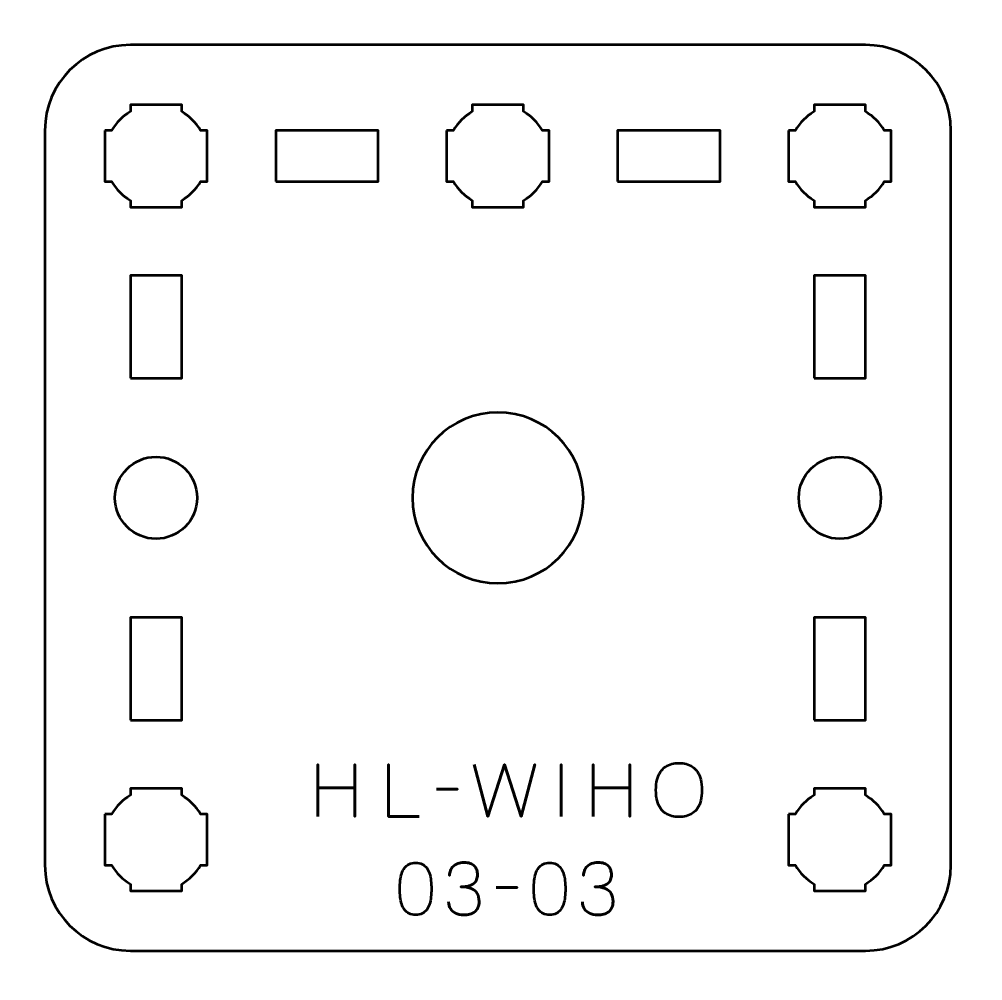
# Model space of a CAD drawing. Header units: centimetres. Extents: x -21 to 0, y -29.7 to 0.
# Drawn here: x -11.4 to -5.76, y -22.88 to -17.25 of the extents above; entities that cross this region are included whole.
import ezdxf

# ---------------------------------------------------------------- set-up
doc = ezdxf.new("R2010")
doc.units = ezdxf.units.CM
doc.header["$MEASUREMENT"] = 0
doc.layers.add('Layer 1', color=7, linetype='Continuous')

msp = doc.modelspace()

# ---------------------------------------------------------------- linework, layer by layer
at = {"layer": 'Layer 1', "lineweight": 53}
for points in [[(-10.75, -19.35), (-10.45, -19.35), (-10.45, -18.75), (-10.75, -18.75), (-10.75, -19.35)], [(-6.75, -19.35), (-6.45, -19.35), (-6.45, -18.75), (-6.75, -18.75), (-6.75, -19.35)], [(-10.75, -21.35), (-10.45, -21.35), (-10.45, -20.75), (-10.75, -20.75), (-10.75, -21.35)], [(-6.75, -21.35), (-6.45, -21.35), (-6.45, -20.75), (-6.75, -20.75), (-6.75, -21.35)]]:
    msp.add_lwpolyline(points, close=True, dxfattribs=at)
for centre in [(-10.6, -20.05), (-6.6, -20.05)]:
    msp.add_ellipse(centre, major_axis=(0, 0.24), ratio=1, dxfattribs=at)
at = {"layer": 'Layer 1', "color": 1, "lineweight": 53}
msp.add_open_spline([(-21.00003, -29.19995), (-21.00003, -29.19995), (-21.00003, -2.89992), (-21.00003, -2.89992), (-21.00003, -2.89992), (-21.00003, -2.81709), (-20.93286, -2.74992), (-20.85003, -2.74992), (-20.85003, -2.74992), (-20.7672, -2.74992), (-20.70003, -2.68275), (-20.70003, -2.59992), (-20.70003, -2.59992), (-20.70003, -2.51709), (-20.7672, -2.44992), (-20.85003, -2.44992), (-20.85003, -2.44992), (-20.93286, -2.44992), (-21.00003, -2.38275), (-21.00003, -2.29992), (-21.00003, -2.29992), (-21.00003, -2.21709), (-20.93286, -2.14992), (-20.85003, -2.14992), (-20.85003, -2.14992), (-20.7672, -2.14992), (-20.70003, -2.08275), (-20.70003, -1.99992), (-20.70003, -1.99992), (-20.70003, -1.91709), (-20.7672, -1.84992), (-20.85003, -1.84992), (-20.85003, -1.84992), (-20.93286, -1.84992), (-21.00003, -1.78275), (-21.00003, -1.69992), (-21.00003, -1.69992), (-21.00003, -1.61709), (-20.93286, -1.54992), (-20.85003, -1.54992), (-20.85003, -1.54992), (-20.7672, -1.54992), (-20.70003, -1.48275), (-20.70003, -1.39992), (-20.70003, -1.39992), (-20.70003, -1.31709), (-20.7672, -1.24992), (-20.85003, -1.24992), (-20.85003, -1.24992), (-20.93286, -1.24992), (-21.00003, -1.18275), (-21.00003, -1.09992), (-21.00003, -1.09992), (-21.00003, -1.09992), (-21.00003, -0.49992), (-21.00003, -0.49992), (-21.00003, -0.49992), (-21.00003, -0.22295), (-20.77694, 0.00004), (-20.49994, 0.00004), (-20.49994, 0.00004), (-20.49994, 0.00004), (-0.50008, 0.00004), (-0.50008, 0.00004), (-0.50008, 0.00004), (-0.22294, 0.00004), (0.00002, -0.22295), (0.00002, -0.49992), (0.00002, -0.49992), (0.00002, -0.49992), (0.00002, -29.19995), (0.00002, -29.19995), (0.00002, -29.19995), (0.00002, -29.47695), (-0.22294, -29.70004), (-0.50008, -29.70004), (-0.50008, -29.70004), (-0.50008, -29.70004), (-20.49994, -29.70004), (-20.49994, -29.70004), (-20.49994, -29.70004), (-20.77694, -29.70004), (-21.00003, -29.47695), (-21.00003, -29.19995)], degree=3, knots=[0, 0, 0, 0, 0.047619, 0.047619, 0.047619, 0.047619, 0.0952381, 0.0952381, 0.0952381, 0.0952381, 0.1428571, 0.1428571, 0.1428571, 0.1428571, 0.1904762, 0.1904762, 0.1904762, 0.1904762, 0.2380952, 0.2380952, 0.2380952, 0.2380952, 0.2857143, 0.2857143, 0.2857143, 0.2857143, 0.3333333, 0.3333333, 0.3333333, 0.3333333, 0.3809524, 0.3809524, 0.3809524, 0.3809524, 0.4285714, 0.4285714, 0.4285714, 0.4285714, 0.4761905, 0.4761905, 0.4761905, 0.4761905, 0.5238095, 0.5238095, 0.5238095, 0.5238095, 0.5714286, 0.5714286, 0.5714286, 0.5714286, 0.6190476, 0.6190476, 0.6190476, 0.6190476, 0.6666667, 0.6666667, 0.6666667, 0.6666667, 0.7142857, 0.7142857, 0.7142857, 0.7142857, 0.7619048, 0.7619048, 0.7619048, 0.7619048, 0.8095238, 0.8095238, 0.8095238, 0.8095238, 0.8571429, 0.8571429, 0.8571429, 0.8571429, 0.9047619, 0.9047619, 0.9047619, 0.9047619, 0.952381, 0.952381, 0.952381, 0.952381, 1, 1, 1, 1], dxfattribs=at)
at = {"layer": 'Layer 1', "color": 3, "lineweight": 53}
msp.add_open_spline([(-11.25, -22.2), (-11.25, -22.2), (-11.25, -17.9), (-11.25, -17.9), (-11.25, -17.9), (-11.25, -17.62391), (-11.02609, -17.4), (-10.75, -17.4), (-10.75, -17.4), (-10.75, -17.4), (-6.45, -17.4), (-6.45, -17.4), (-6.45, -17.4), (-6.17391, -17.4), (-5.95, -17.62391), (-5.95, -17.9), (-5.95, -17.9), (-5.95, -17.9), (-5.95, -22.2), (-5.95, -22.2), (-5.95, -22.2), (-5.95, -22.47609), (-6.17391, -22.7), (-6.45, -22.7), (-6.45, -22.7), (-6.45, -22.7), (-10.75, -22.7), (-10.75, -22.7), (-10.75, -22.7), (-11.02609, -22.7), (-11.25, -22.47609), (-11.25, -22.2)], degree=3, knots=[0, 0, 0, 0, 0.125, 0.125, 0.125, 0.125, 0.25, 0.25, 0.25, 0.25, 0.375, 0.375, 0.375, 0.375, 0.5, 0.5, 0.5, 0.5, 0.625, 0.625, 0.625, 0.625, 0.75, 0.75, 0.75, 0.75, 0.875, 0.875, 0.875, 0.875, 1, 1, 1, 1], dxfattribs=at)
at = {"layer": 'Layer 1', "lineweight": 53}
for points, knots in [([(-10.9, -17.9), (-10.9, -17.9), (-10.85985, -17.9), (-10.85985, -17.9), (-10.85985, -17.9), (-10.8335, -17.85447), (-10.79553, -17.8165), (-10.75, -17.79015), (-10.75, -17.79015), (-10.75, -17.79015), (-10.75, -17.75), (-10.75, -17.75), (-10.75, -17.75), (-10.75, -17.75), (-10.6, -17.75), (-10.6, -17.75), (-10.6, -17.75), (-10.6, -17.75), (-10.45, -17.75), (-10.45, -17.75), (-10.45, -17.75), (-10.45, -17.75), (-10.45, -17.79015), (-10.45, -17.79015), (-10.45, -17.79015), (-10.40447, -17.8165), (-10.3665, -17.85447), (-10.34015, -17.9), (-10.34015, -17.9), (-10.34015, -17.9), (-10.3, -17.9), (-10.3, -17.9), (-10.3, -17.9), (-10.3, -17.9), (-10.3, -18.05), (-10.3, -18.05), (-10.3, -18.05), (-10.3, -18.05), (-10.3, -18.2), (-10.3, -18.2), (-10.3, -18.2), (-10.3, -18.2), (-10.34015, -18.2), (-10.34015, -18.2), (-10.34015, -18.2), (-10.3665, -18.24553), (-10.40447, -18.2835), (-10.45, -18.30985), (-10.45, -18.30985), (-10.45, -18.30985), (-10.45, -18.35), (-10.45, -18.35), (-10.45, -18.35), (-10.45, -18.35), (-10.6, -18.35), (-10.6, -18.35), (-10.6, -18.35), (-10.6, -18.35), (-10.75, -18.35), (-10.75, -18.35), (-10.75, -18.35), (-10.75, -18.35), (-10.75, -18.30985), (-10.75, -18.30985), (-10.75, -18.30985), (-10.79553, -18.2835), (-10.8335, -18.24553), (-10.85985, -18.2), (-10.85985, -18.2), (-10.85985, -18.2), (-10.9, -18.2), (-10.9, -18.2), (-10.9, -18.2), (-10.9, -18.2), (-10.9, -18.05), (-10.9, -18.05), (-10.9, -18.05), (-10.9, -18.05), (-10.9, -17.9), (-10.9, -17.9)], [0, 0, 0, 0, 0.05, 0.05, 0.05, 0.05, 0.1, 0.1, 0.1, 0.1, 0.15, 0.15, 0.15, 0.15, 0.2, 0.2, 0.2, 0.2, 0.25, 0.25, 0.25, 0.25, 0.3, 0.3, 0.3, 0.3, 0.35, 0.35, 0.35, 0.35, 0.4, 0.4, 0.4, 0.4, 0.45, 0.45, 0.45, 0.45, 0.5, 0.5, 0.5, 0.5, 0.55, 0.55, 0.55, 0.55, 0.6, 0.6, 0.6, 0.6, 0.65, 0.65, 0.65, 0.65, 0.7, 0.7, 0.7, 0.7, 0.75, 0.75, 0.75, 0.75, 0.8, 0.8, 0.8, 0.8, 0.85, 0.85, 0.85, 0.85, 0.9, 0.9, 0.9, 0.9, 0.95, 0.95, 0.95, 0.95, 1, 1, 1, 1]), ([(-8.9, -17.9), (-8.9, -17.9), (-8.85985, -17.9), (-8.85985, -17.9), (-8.85985, -17.9), (-8.8335, -17.85447), (-8.79553, -17.8165), (-8.75, -17.79015), (-8.75, -17.79015), (-8.75, -17.79015), (-8.75, -17.75), (-8.75, -17.75), (-8.75, -17.75), (-8.75, -17.75), (-8.6, -17.75), (-8.6, -17.75), (-8.6, -17.75), (-8.6, -17.75), (-8.45, -17.75), (-8.45, -17.75), (-8.45, -17.75), (-8.45, -17.75), (-8.45, -17.79015), (-8.45, -17.79015), (-8.45, -17.79015), (-8.40447, -17.8165), (-8.3665, -17.85447), (-8.34015, -17.9), (-8.34015, -17.9), (-8.34015, -17.9), (-8.3, -17.9), (-8.3, -17.9), (-8.3, -17.9), (-8.3, -17.9), (-8.3, -18.05), (-8.3, -18.05), (-8.3, -18.05), (-8.3, -18.05), (-8.3, -18.2), (-8.3, -18.2), (-8.3, -18.2), (-8.3, -18.2), (-8.34015, -18.2), (-8.34015, -18.2), (-8.34015, -18.2), (-8.3665, -18.24553), (-8.40447, -18.2835), (-8.45, -18.30985), (-8.45, -18.30985), (-8.45, -18.30985), (-8.45, -18.35), (-8.45, -18.35), (-8.45, -18.35), (-8.45, -18.35), (-8.6, -18.35), (-8.6, -18.35), (-8.6, -18.35), (-8.6, -18.35), (-8.75, -18.35), (-8.75, -18.35), (-8.75, -18.35), (-8.75, -18.35), (-8.75, -18.30985), (-8.75, -18.30985), (-8.75, -18.30985), (-8.79553, -18.2835), (-8.8335, -18.24553), (-8.85985, -18.2), (-8.85985, -18.2), (-8.85985, -18.2), (-8.9, -18.2), (-8.9, -18.2), (-8.9, -18.2), (-8.9, -18.2), (-8.9, -18.05), (-8.9, -18.05), (-8.9, -18.05), (-8.9, -18.05), (-8.9, -17.9), (-8.9, -17.9)], [0, 0, 0, 0, 0.05, 0.05, 0.05, 0.05, 0.1, 0.1, 0.1, 0.1, 0.15, 0.15, 0.15, 0.15, 0.2, 0.2, 0.2, 0.2, 0.25, 0.25, 0.25, 0.25, 0.3, 0.3, 0.3, 0.3, 0.35, 0.35, 0.35, 0.35, 0.4, 0.4, 0.4, 0.4, 0.45, 0.45, 0.45, 0.45, 0.5, 0.5, 0.5, 0.5, 0.55, 0.55, 0.55, 0.55, 0.6, 0.6, 0.6, 0.6, 0.65, 0.65, 0.65, 0.65, 0.7, 0.7, 0.7, 0.7, 0.75, 0.75, 0.75, 0.75, 0.8, 0.8, 0.8, 0.8, 0.85, 0.85, 0.85, 0.85, 0.9, 0.9, 0.9, 0.9, 0.95, 0.95, 0.95, 0.95, 1, 1, 1, 1]), ([(-6.9, -17.9), (-6.9, -17.9), (-6.85985, -17.9), (-6.85985, -17.9), (-6.85985, -17.9), (-6.8335, -17.85447), (-6.79553, -17.8165), (-6.75, -17.79015), (-6.75, -17.79015), (-6.75, -17.79015), (-6.75, -17.75), (-6.75, -17.75), (-6.75, -17.75), (-6.75, -17.75), (-6.6, -17.75), (-6.6, -17.75), (-6.6, -17.75), (-6.6, -17.75), (-6.45, -17.75), (-6.45, -17.75), (-6.45, -17.75), (-6.45, -17.75), (-6.45, -17.79015), (-6.45, -17.79015), (-6.45, -17.79015), (-6.40447, -17.8165), (-6.3665, -17.85447), (-6.34015, -17.9), (-6.34015, -17.9), (-6.34015, -17.9), (-6.3, -17.9), (-6.3, -17.9), (-6.3, -17.9), (-6.3, -17.9), (-6.3, -18.05), (-6.3, -18.05), (-6.3, -18.05), (-6.3, -18.05), (-6.3, -18.2), (-6.3, -18.2), (-6.3, -18.2), (-6.3, -18.2), (-6.34015, -18.2), (-6.34015, -18.2), (-6.34015, -18.2), (-6.3665, -18.24553), (-6.40447, -18.2835), (-6.45, -18.30985), (-6.45, -18.30985), (-6.45, -18.30985), (-6.45, -18.35), (-6.45, -18.35), (-6.45, -18.35), (-6.45, -18.35), (-6.6, -18.35), (-6.6, -18.35), (-6.6, -18.35), (-6.6, -18.35), (-6.75, -18.35), (-6.75, -18.35), (-6.75, -18.35), (-6.75, -18.35), (-6.75, -18.30985), (-6.75, -18.30985), (-6.75, -18.30985), (-6.79553, -18.2835), (-6.8335, -18.24553), (-6.85985, -18.2), (-6.85985, -18.2), (-6.85985, -18.2), (-6.9, -18.2), (-6.9, -18.2), (-6.9, -18.2), (-6.9, -18.2), (-6.9, -18.05), (-6.9, -18.05), (-6.9, -18.05), (-6.9, -18.05), (-6.9, -17.9), (-6.9, -17.9)], [0, 0, 0, 0, 0.05, 0.05, 0.05, 0.05, 0.1, 0.1, 0.1, 0.1, 0.15, 0.15, 0.15, 0.15, 0.2, 0.2, 0.2, 0.2, 0.25, 0.25, 0.25, 0.25, 0.3, 0.3, 0.3, 0.3, 0.35, 0.35, 0.35, 0.35, 0.4, 0.4, 0.4, 0.4, 0.45, 0.45, 0.45, 0.45, 0.5, 0.5, 0.5, 0.5, 0.55, 0.55, 0.55, 0.55, 0.6, 0.6, 0.6, 0.6, 0.65, 0.65, 0.65, 0.65, 0.7, 0.7, 0.7, 0.7, 0.75, 0.75, 0.75, 0.75, 0.8, 0.8, 0.8, 0.8, 0.85, 0.85, 0.85, 0.85, 0.9, 0.9, 0.9, 0.9, 0.95, 0.95, 0.95, 0.95, 1, 1, 1, 1]), ([(-9.9, -18.2), (-9.9, -18.2), (-9.9, -17.9), (-9.9, -17.9), (-9.9, -17.9), (-9.9, -17.9), (-9.3, -17.9), (-9.3, -17.9), (-9.3, -17.9), (-9.3, -17.9), (-9.3, -18.2), (-9.3, -18.2), (-9.3, -18.2), (-9.3, -18.2), (-9.9, -18.2), (-9.9, -18.2)], [0, 0, 0, 0, 0.25, 0.25, 0.25, 0.25, 0.5, 0.5, 0.5, 0.5, 0.75, 0.75, 0.75, 0.75, 1, 1, 1, 1]), ([(-7.9, -18.2), (-7.9, -18.2), (-7.9, -17.9), (-7.9, -17.9), (-7.9, -17.9), (-7.9, -17.9), (-7.3, -17.9), (-7.3, -17.9), (-7.3, -17.9), (-7.3, -17.9), (-7.3, -18.2), (-7.3, -18.2), (-7.3, -18.2), (-7.3, -18.2), (-7.9, -18.2), (-7.9, -18.2)], [0, 0, 0, 0, 0.25, 0.25, 0.25, 0.25, 0.5, 0.5, 0.5, 0.5, 0.75, 0.75, 0.75, 0.75, 1, 1, 1, 1]), ([(-8.10001, -20.05), (-8.10001, -20.3261), (-8.32392, -20.55001), (-8.6, -20.55001), (-8.6, -20.55001), (-8.87611, -20.55001), (-9.10001, -20.3261), (-9.10001, -20.05), (-9.10001, -20.05), (-9.10001, -19.77391), (-8.87611, -19.55001), (-8.6, -19.55001), (-8.6, -19.55001), (-8.32392, -19.55001), (-8.10001, -19.77391), (-8.10001, -20.05)], [0, 0, 0, 0, 0.25, 0.25, 0.25, 0.25, 0.5, 0.5, 0.5, 0.5, 0.75, 0.75, 0.75, 0.75, 1, 1, 1, 1]), ([(-10.9, -21.9), (-10.9, -21.9), (-10.85985, -21.9), (-10.85985, -21.9), (-10.85985, -21.9), (-10.8335, -21.85447), (-10.79553, -21.8165), (-10.75, -21.79015), (-10.75, -21.79015), (-10.75, -21.79015), (-10.75, -21.75), (-10.75, -21.75), (-10.75, -21.75), (-10.75, -21.75), (-10.6, -21.75), (-10.6, -21.75), (-10.6, -21.75), (-10.6, -21.75), (-10.45, -21.75), (-10.45, -21.75), (-10.45, -21.75), (-10.45, -21.75), (-10.45, -21.79015), (-10.45, -21.79015), (-10.45, -21.79015), (-10.40447, -21.8165), (-10.3665, -21.85447), (-10.34015, -21.9), (-10.34015, -21.9), (-10.34015, -21.9), (-10.3, -21.9), (-10.3, -21.9), (-10.3, -21.9), (-10.3, -21.9), (-10.3, -22.05), (-10.3, -22.05), (-10.3, -22.05), (-10.3, -22.05), (-10.3, -22.2), (-10.3, -22.2), (-10.3, -22.2), (-10.3, -22.2), (-10.34015, -22.2), (-10.34015, -22.2), (-10.34015, -22.2), (-10.3665, -22.24553), (-10.40447, -22.2835), (-10.45, -22.30985), (-10.45, -22.30985), (-10.45, -22.30985), (-10.45, -22.35), (-10.45, -22.35), (-10.45, -22.35), (-10.45, -22.35), (-10.6, -22.35), (-10.6, -22.35), (-10.6, -22.35), (-10.6, -22.35), (-10.75, -22.35), (-10.75, -22.35), (-10.75, -22.35), (-10.75, -22.35), (-10.75, -22.30985), (-10.75, -22.30985), (-10.75, -22.30985), (-10.79553, -22.2835), (-10.8335, -22.24553), (-10.85985, -22.2), (-10.85985, -22.2), (-10.85985, -22.2), (-10.9, -22.2), (-10.9, -22.2), (-10.9, -22.2), (-10.9, -22.2), (-10.9, -22.05), (-10.9, -22.05), (-10.9, -22.05), (-10.9, -22.05), (-10.9, -21.9), (-10.9, -21.9)], [0, 0, 0, 0, 0.05, 0.05, 0.05, 0.05, 0.1, 0.1, 0.1, 0.1, 0.15, 0.15, 0.15, 0.15, 0.2, 0.2, 0.2, 0.2, 0.25, 0.25, 0.25, 0.25, 0.3, 0.3, 0.3, 0.3, 0.35, 0.35, 0.35, 0.35, 0.4, 0.4, 0.4, 0.4, 0.45, 0.45, 0.45, 0.45, 0.5, 0.5, 0.5, 0.5, 0.55, 0.55, 0.55, 0.55, 0.6, 0.6, 0.6, 0.6, 0.65, 0.65, 0.65, 0.65, 0.7, 0.7, 0.7, 0.7, 0.75, 0.75, 0.75, 0.75, 0.8, 0.8, 0.8, 0.8, 0.85, 0.85, 0.85, 0.85, 0.9, 0.9, 0.9, 0.9, 0.95, 0.95, 0.95, 0.95, 1, 1, 1, 1]), ([(-6.9, -21.9), (-6.9, -21.9), (-6.85985, -21.9), (-6.85985, -21.9), (-6.85985, -21.9), (-6.8335, -21.85447), (-6.79553, -21.8165), (-6.75, -21.79015), (-6.75, -21.79015), (-6.75, -21.79015), (-6.75, -21.75), (-6.75, -21.75), (-6.75, -21.75), (-6.75, -21.75), (-6.6, -21.75), (-6.6, -21.75), (-6.6, -21.75), (-6.6, -21.75), (-6.45, -21.75), (-6.45, -21.75), (-6.45, -21.75), (-6.45, -21.75), (-6.45, -21.79015), (-6.45, -21.79015), (-6.45, -21.79015), (-6.40447, -21.8165), (-6.3665, -21.85447), (-6.34015, -21.9), (-6.34015, -21.9), (-6.34015, -21.9), (-6.3, -21.9), (-6.3, -21.9), (-6.3, -21.9), (-6.3, -21.9), (-6.3, -22.05), (-6.3, -22.05), (-6.3, -22.05), (-6.3, -22.05), (-6.3, -22.2), (-6.3, -22.2), (-6.3, -22.2), (-6.3, -22.2), (-6.34015, -22.2), (-6.34015, -22.2), (-6.34015, -22.2), (-6.3665, -22.24553), (-6.40447, -22.2835), (-6.45, -22.30985), (-6.45, -22.30985), (-6.45, -22.30985), (-6.45, -22.35), (-6.45, -22.35), (-6.45, -22.35), (-6.45, -22.35), (-6.6, -22.35), (-6.6, -22.35), (-6.6, -22.35), (-6.6, -22.35), (-6.75, -22.35), (-6.75, -22.35), (-6.75, -22.35), (-6.75, -22.35), (-6.75, -22.30985), (-6.75, -22.30985), (-6.75, -22.30985), (-6.79553, -22.2835), (-6.8335, -22.24553), (-6.85985, -22.2), (-6.85985, -22.2), (-6.85985, -22.2), (-6.9, -22.2), (-6.9, -22.2), (-6.9, -22.2), (-6.9, -22.2), (-6.9, -22.05), (-6.9, -22.05), (-6.9, -22.05), (-6.9, -22.05), (-6.9, -21.9), (-6.9, -21.9)], [0, 0, 0, 0, 0.05, 0.05, 0.05, 0.05, 0.1, 0.1, 0.1, 0.1, 0.15, 0.15, 0.15, 0.15, 0.2, 0.2, 0.2, 0.2, 0.25, 0.25, 0.25, 0.25, 0.3, 0.3, 0.3, 0.3, 0.35, 0.35, 0.35, 0.35, 0.4, 0.4, 0.4, 0.4, 0.45, 0.45, 0.45, 0.45, 0.5, 0.5, 0.5, 0.5, 0.55, 0.55, 0.55, 0.55, 0.6, 0.6, 0.6, 0.6, 0.65, 0.65, 0.65, 0.65, 0.7, 0.7, 0.7, 0.7, 0.75, 0.75, 0.75, 0.75, 0.8, 0.8, 0.8, 0.8, 0.85, 0.85, 0.85, 0.85, 0.9, 0.9, 0.9, 0.9, 0.95, 0.95, 0.95, 0.95, 1, 1, 1, 1])]:
    msp.add_open_spline(points, degree=3, knots=knots, dxfattribs=at)
at = {"layer": 'Layer 1', "color": 5, "lineweight": 53}
for points, knots in [([(-9.65261, -21.91494), (-9.65261, -21.91494), (-9.65261, -21.74603), (-9.65261, -21.74603), (-9.65261, -21.74603), (-9.65261, -21.74603), (-9.43714, -21.74603), (-9.43714, -21.74603), (-9.43714, -21.74603), (-9.43714, -21.74603), (-9.43714, -21.91494), (-9.43714, -21.91494), (-9.43714, -21.91494), (-9.43714, -21.91494), (-9.43714, -21.61014), (-9.43714, -21.61014), (-9.43714, -21.61014), (-9.43714, -21.61014), (-9.43714, -21.74603), (-9.43714, -21.74603), (-9.43714, -21.74603), (-9.43714, -21.74603), (-9.65261, -21.74603), (-9.65261, -21.74603), (-9.65261, -21.74603), (-9.65261, -21.74603), (-9.65261, -21.61014), (-9.65261, -21.61014), (-9.65261, -21.61014), (-9.65261, -21.61014), (-9.65261, -21.91494), (-9.65261, -21.91494)], [0, 0, 0, 0, 0.125, 0.125, 0.125, 0.125, 0.25, 0.25, 0.25, 0.25, 0.375, 0.375, 0.375, 0.375, 0.5, 0.5, 0.5, 0.5, 0.625, 0.625, 0.625, 0.625, 0.75, 0.75, 0.75, 0.75, 0.875, 0.875, 0.875, 0.875, 1, 1, 1, 1]), ([(-9.06122, -21.91494), (-9.06122, -21.91494), (-9.23944, -21.91494), (-9.23944, -21.91494), (-9.23944, -21.91494), (-9.23944, -21.91494), (-9.23944, -21.60972), (-9.23944, -21.60972), (-9.23944, -21.60972), (-9.23944, -21.60972), (-9.23944, -21.91494), (-9.23944, -21.91494), (-9.23944, -21.91494), (-9.23944, -21.91494), (-9.06122, -21.91494), (-9.06122, -21.91494)], [0, 0, 0, 0, 0.25, 0.25, 0.25, 0.25, 0.5, 0.5, 0.5, 0.5, 0.75, 0.75, 0.75, 0.75, 1, 1, 1, 1]), ([(-8.73907, -21.60972), (-8.73907, -21.60972), (-8.65864, -21.91494), (-8.65864, -21.91494), (-8.65864, -21.91494), (-8.65864, -21.91494), (-8.5617, -21.60972), (-8.5617, -21.60972), (-8.5617, -21.60972), (-8.5617, -21.60972), (-8.46475, -21.91494), (-8.46475, -21.91494), (-8.46475, -21.91494), (-8.46475, -21.91494), (-8.38432, -21.60972), (-8.38432, -21.60972), (-8.38432, -21.60972), (-8.38432, -21.60972), (-8.46475, -21.91494), (-8.46475, -21.91494), (-8.46475, -21.91494), (-8.46475, -21.91494), (-8.5617, -21.60972), (-8.5617, -21.60972), (-8.5617, -21.60972), (-8.5617, -21.60972), (-8.65864, -21.91494), (-8.65864, -21.91494), (-8.65864, -21.91494), (-8.65864, -21.91494), (-8.73907, -21.60972), (-8.73907, -21.60972)], [0, 0, 0, 0, 0.125, 0.125, 0.125, 0.125, 0.25, 0.25, 0.25, 0.25, 0.375, 0.375, 0.375, 0.375, 0.5, 0.5, 0.5, 0.5, 0.625, 0.625, 0.625, 0.625, 0.75, 0.75, 0.75, 0.75, 0.875, 0.875, 0.875, 0.875, 1, 1, 1, 1]), ([(-8.2298, -21.91494), (-8.2298, -21.91494), (-8.2298, -21.60972), (-8.2298, -21.60972), (-8.2298, -21.60972), (-8.2298, -21.60972), (-8.2298, -21.91494), (-8.2298, -21.91494)], [0, 0, 0, 0, 0.5, 0.5, 0.5, 0.5, 1, 1, 1, 1]), ([(-8.04311, -21.91494), (-8.04311, -21.91494), (-8.04311, -21.74603), (-8.04311, -21.74603), (-8.04311, -21.74603), (-8.04311, -21.74603), (-7.82764, -21.74603), (-7.82764, -21.74603), (-7.82764, -21.74603), (-7.82764, -21.74603), (-7.82764, -21.91494), (-7.82764, -21.91494), (-7.82764, -21.91494), (-7.82764, -21.91494), (-7.82764, -21.61014), (-7.82764, -21.61014), (-7.82764, -21.61014), (-7.82764, -21.61014), (-7.82764, -21.74603), (-7.82764, -21.74603), (-7.82764, -21.74603), (-7.82764, -21.74603), (-8.04311, -21.74603), (-8.04311, -21.74603), (-8.04311, -21.74603), (-8.04311, -21.74603), (-8.04311, -21.61014), (-8.04311, -21.61014), (-8.04311, -21.61014), (-8.04311, -21.61014), (-8.04311, -21.91494), (-8.04311, -21.91494)], [0, 0, 0, 0, 0.125, 0.125, 0.125, 0.125, 0.25, 0.25, 0.25, 0.25, 0.375, 0.375, 0.375, 0.375, 0.5, 0.5, 0.5, 0.5, 0.625, 0.625, 0.625, 0.625, 0.75, 0.75, 0.75, 0.75, 0.875, 0.875, 0.875, 0.875, 1, 1, 1, 1]), ([(-7.54104, -21.91748), (-7.52615, -21.91755), (-7.51204, -21.91579), (-7.49857, -21.91233), (-7.49857, -21.91233), (-7.48516, -21.9088), (-7.47289, -21.9033), (-7.46167, -21.89568), (-7.46167, -21.89568), (-7.45045, -21.88813), (-7.44071, -21.87818), (-7.43246, -21.8659), (-7.43246, -21.8659), (-7.4242, -21.85363), (-7.41785, -21.83874), (-7.41334, -21.82124), (-7.41334, -21.82124), (-7.40875, -21.80375), (-7.40649, -21.78335), (-7.40642, -21.76), (-7.40642, -21.76), (-7.40649, -21.73665), (-7.40875, -21.71626), (-7.41334, -21.69869), (-7.41334, -21.69869), (-7.41785, -21.68112), (-7.4242, -21.66616), (-7.43246, -21.65382), (-7.43246, -21.65382), (-7.44071, -21.64147), (-7.45045, -21.63145), (-7.46167, -21.62376), (-7.46167, -21.62376), (-7.47289, -21.61607), (-7.48516, -21.6105), (-7.49857, -21.6069), (-7.49857, -21.6069), (-7.51204, -21.60337), (-7.52615, -21.60161), (-7.54104, -21.60168), (-7.54104, -21.60168), (-7.55593, -21.60161), (-7.57004, -21.60337), (-7.58352, -21.6069), (-7.58352, -21.6069), (-7.59692, -21.6105), (-7.6092, -21.61607), (-7.62042, -21.62376), (-7.62042, -21.62376), (-7.63163, -21.63145), (-7.64137, -21.64147), (-7.64963, -21.65382), (-7.64963, -21.65382), (-7.65788, -21.66616), (-7.66423, -21.68112), (-7.66875, -21.69869), (-7.66875, -21.69869), (-7.67333, -21.71626), (-7.67559, -21.73665), (-7.67566, -21.76), (-7.67566, -21.76), (-7.67559, -21.78335), (-7.67333, -21.80375), (-7.66875, -21.82124), (-7.66875, -21.82124), (-7.66423, -21.83874), (-7.65788, -21.85363), (-7.64963, -21.8659), (-7.64963, -21.8659), (-7.64137, -21.87818), (-7.63163, -21.88813), (-7.62042, -21.89568), (-7.62042, -21.89568), (-7.6092, -21.9033), (-7.59692, -21.9088), (-7.58352, -21.91233), (-7.58352, -21.91233), (-7.57004, -21.91579), (-7.55593, -21.91755), (-7.54104, -21.91748)], [0, 0, 0, 0, 0.05, 0.05, 0.05, 0.05, 0.1, 0.1, 0.1, 0.1, 0.15, 0.15, 0.15, 0.15, 0.2, 0.2, 0.2, 0.2, 0.25, 0.25, 0.25, 0.25, 0.3, 0.3, 0.3, 0.3, 0.35, 0.35, 0.35, 0.35, 0.4, 0.4, 0.4, 0.4, 0.45, 0.45, 0.45, 0.45, 0.5, 0.5, 0.5, 0.5, 0.55, 0.55, 0.55, 0.55, 0.6, 0.6, 0.6, 0.6, 0.65, 0.65, 0.65, 0.65, 0.7, 0.7, 0.7, 0.7, 0.75, 0.75, 0.75, 0.75, 0.8, 0.8, 0.8, 0.8, 0.85, 0.85, 0.85, 0.85, 0.9, 0.9, 0.9, 0.9, 0.95, 0.95, 0.95, 0.95, 1, 1, 1, 1]), ([(-7.54104, -21.91748), (-7.52615, -21.91755), (-7.51204, -21.91579), (-7.49857, -21.91233), (-7.49857, -21.91233), (-7.48516, -21.9088), (-7.47289, -21.9033), (-7.46167, -21.89568), (-7.46167, -21.89568), (-7.45045, -21.88813), (-7.44071, -21.87818), (-7.43246, -21.8659), (-7.43246, -21.8659), (-7.4242, -21.85363), (-7.41785, -21.83874), (-7.41334, -21.82124), (-7.41334, -21.82124), (-7.40875, -21.80375), (-7.40649, -21.78335), (-7.40642, -21.76), (-7.40642, -21.76), (-7.40649, -21.73665), (-7.40875, -21.71626), (-7.41334, -21.69869), (-7.41334, -21.69869), (-7.41785, -21.68112), (-7.4242, -21.66616), (-7.43246, -21.65382), (-7.43246, -21.65382), (-7.44071, -21.64147), (-7.45045, -21.63145), (-7.46167, -21.62376), (-7.46167, -21.62376), (-7.47289, -21.61607), (-7.48516, -21.6105), (-7.49857, -21.6069), (-7.49857, -21.6069), (-7.51204, -21.60337), (-7.52615, -21.60161), (-7.54104, -21.60168), (-7.54104, -21.60168), (-7.55593, -21.60161), (-7.57004, -21.60337), (-7.58352, -21.6069), (-7.58352, -21.6069), (-7.59692, -21.6105), (-7.6092, -21.61607), (-7.62042, -21.62376), (-7.62042, -21.62376), (-7.63163, -21.63145), (-7.64137, -21.64147), (-7.64963, -21.65382), (-7.64963, -21.65382), (-7.65788, -21.66616), (-7.66423, -21.68112), (-7.66875, -21.69869), (-7.66875, -21.69869), (-7.67333, -21.71626), (-7.67559, -21.73665), (-7.67566, -21.76), (-7.67566, -21.76), (-7.67559, -21.78335), (-7.67333, -21.80375), (-7.66875, -21.82124), (-7.66875, -21.82124), (-7.66423, -21.83874), (-7.65788, -21.85363), (-7.64963, -21.8659), (-7.64963, -21.8659), (-7.64137, -21.87818), (-7.63163, -21.88813), (-7.62042, -21.89568), (-7.62042, -21.89568), (-7.6092, -21.9033), (-7.59692, -21.9088), (-7.58352, -21.91233), (-7.58352, -21.91233), (-7.57004, -21.91579), (-7.55593, -21.91755), (-7.54104, -21.91748)], [0, 0, 0, 0, 0.05, 0.05, 0.05, 0.05, 0.1, 0.1, 0.1, 0.1, 0.15, 0.15, 0.15, 0.15, 0.2, 0.2, 0.2, 0.2, 0.25, 0.25, 0.25, 0.25, 0.3, 0.3, 0.3, 0.3, 0.35, 0.35, 0.35, 0.35, 0.4, 0.4, 0.4, 0.4, 0.45, 0.45, 0.45, 0.45, 0.5, 0.5, 0.5, 0.5, 0.55, 0.55, 0.55, 0.55, 0.6, 0.6, 0.6, 0.6, 0.65, 0.65, 0.65, 0.65, 0.7, 0.7, 0.7, 0.7, 0.75, 0.75, 0.75, 0.75, 0.8, 0.8, 0.8, 0.8, 0.85, 0.85, 0.85, 0.85, 0.9, 0.9, 0.9, 0.9, 0.95, 0.95, 0.95, 0.95, 1, 1, 1, 1]), ([(-8.9592, -21.75534), (-8.9592, -21.75534), (-8.83601, -21.75534), (-8.83601, -21.75534), (-8.83601, -21.75534), (-8.83601, -21.75534), (-8.9592, -21.75534), (-8.9592, -21.75534)], [0, 0, 0, 0, 0.5, 0.5, 0.5, 0.5, 1, 1, 1, 1]), ([(-9.08132, -22.49025), (-9.06651, -22.49018), (-9.05374, -22.48757), (-9.04308, -22.48249), (-9.04308, -22.48249), (-9.0325, -22.47741), (-9.02368, -22.47014), (-9.01663, -22.4609), (-9.01663, -22.4609), (-9.00964, -22.45159), (-9.00414, -22.44058), (-9.00005, -22.42788), (-9.00005, -22.42788), (-8.99602, -22.41518), (-8.99313, -22.40128), (-8.99151, -22.38604), (-8.99151, -22.38604), (-8.98981, -22.3708), (-8.98897, -22.35478), (-8.98904, -22.33785), (-8.98904, -22.33785), (-8.98897, -22.32099), (-8.98981, -22.30497), (-8.99151, -22.2898), (-8.99151, -22.2898), (-8.99313, -22.27463), (-8.99602, -22.26066), (-9.00005, -22.24796), (-9.00005, -22.24796), (-9.00414, -22.23533), (-9.00964, -22.22433), (-9.01663, -22.21494), (-9.01663, -22.21494), (-9.02368, -22.20563), (-9.0325, -22.19836), (-9.04308, -22.19328), (-9.04308, -22.19328), (-9.05374, -22.18813), (-9.06651, -22.18552), (-9.08132, -22.18545), (-9.08132, -22.18545), (-9.09614, -22.18552), (-9.10891, -22.18813), (-9.11957, -22.19328), (-9.11957, -22.19328), (-9.13015, -22.19836), (-9.13897, -22.20563), (-9.14602, -22.21494), (-9.14602, -22.21494), (-9.15301, -22.22433), (-9.15851, -22.23533), (-9.1626, -22.24796), (-9.1626, -22.24796), (-9.16663, -22.26066), (-9.16952, -22.27463), (-9.17114, -22.2898), (-9.17114, -22.2898), (-9.17283, -22.30497), (-9.17368, -22.32099), (-9.17361, -22.33785), (-9.17361, -22.33785), (-9.17368, -22.35478), (-9.17283, -22.3708), (-9.17114, -22.38604), (-9.17114, -22.38604), (-9.16952, -22.40128), (-9.16663, -22.41518), (-9.1626, -22.42788), (-9.1626, -22.42788), (-9.15851, -22.44058), (-9.15301, -22.45159), (-9.14602, -22.4609), (-9.14602, -22.4609), (-9.13897, -22.47014), (-9.13015, -22.47741), (-9.11957, -22.48249), (-9.11957, -22.48249), (-9.10891, -22.48757), (-9.09614, -22.49018), (-9.08132, -22.49025)], [0, 0, 0, 0, 0.05, 0.05, 0.05, 0.05, 0.1, 0.1, 0.1, 0.1, 0.15, 0.15, 0.15, 0.15, 0.2, 0.2, 0.2, 0.2, 0.25, 0.25, 0.25, 0.25, 0.3, 0.3, 0.3, 0.3, 0.35, 0.35, 0.35, 0.35, 0.4, 0.4, 0.4, 0.4, 0.45, 0.45, 0.45, 0.45, 0.5, 0.5, 0.5, 0.5, 0.55, 0.55, 0.55, 0.55, 0.6, 0.6, 0.6, 0.6, 0.65, 0.65, 0.65, 0.65, 0.7, 0.7, 0.7, 0.7, 0.75, 0.75, 0.75, 0.75, 0.8, 0.8, 0.8, 0.8, 0.85, 0.85, 0.85, 0.85, 0.9, 0.9, 0.9, 0.9, 0.95, 0.95, 0.95, 0.95, 1, 1, 1, 1]), ([(-9.08132, -22.49025), (-9.06651, -22.49018), (-9.05374, -22.48757), (-9.04308, -22.48249), (-9.04308, -22.48249), (-9.0325, -22.47741), (-9.02368, -22.47014), (-9.01663, -22.4609), (-9.01663, -22.4609), (-9.00964, -22.45159), (-9.00414, -22.44058), (-9.00005, -22.42788), (-9.00005, -22.42788), (-8.99602, -22.41518), (-8.99313, -22.40128), (-8.99151, -22.38604), (-8.99151, -22.38604), (-8.98981, -22.3708), (-8.98897, -22.35478), (-8.98904, -22.33785), (-8.98904, -22.33785), (-8.98897, -22.32099), (-8.98981, -22.30497), (-8.99151, -22.2898), (-8.99151, -22.2898), (-8.99313, -22.27463), (-8.99602, -22.26066), (-9.00005, -22.24796), (-9.00005, -22.24796), (-9.00414, -22.23533), (-9.00964, -22.22433), (-9.01663, -22.21494), (-9.01663, -22.21494), (-9.02368, -22.20563), (-9.0325, -22.19836), (-9.04308, -22.19328), (-9.04308, -22.19328), (-9.05374, -22.18813), (-9.06651, -22.18552), (-9.08132, -22.18545), (-9.08132, -22.18545), (-9.09614, -22.18552), (-9.10891, -22.18813), (-9.11957, -22.19328), (-9.11957, -22.19328), (-9.13015, -22.19836), (-9.13897, -22.20563), (-9.14602, -22.21494), (-9.14602, -22.21494), (-9.15301, -22.22433), (-9.15851, -22.23533), (-9.1626, -22.24796), (-9.1626, -22.24796), (-9.16663, -22.26066), (-9.16952, -22.27463), (-9.17114, -22.2898), (-9.17114, -22.2898), (-9.17283, -22.30497), (-9.17368, -22.32099), (-9.17361, -22.33785), (-9.17361, -22.33785), (-9.17368, -22.35478), (-9.17283, -22.3708), (-9.17114, -22.38604), (-9.17114, -22.38604), (-9.16952, -22.40128), (-9.16663, -22.41518), (-9.1626, -22.42788), (-9.1626, -22.42788), (-9.15851, -22.44058), (-9.15301, -22.45159), (-9.14602, -22.4609), (-9.14602, -22.4609), (-9.13897, -22.47014), (-9.13015, -22.47741), (-9.11957, -22.48249), (-9.11957, -22.48249), (-9.10891, -22.48757), (-9.09614, -22.49018), (-9.08132, -22.49025)], [0, 0, 0, 0, 0.05, 0.05, 0.05, 0.05, 0.1, 0.1, 0.1, 0.1, 0.15, 0.15, 0.15, 0.15, 0.2, 0.2, 0.2, 0.2, 0.25, 0.25, 0.25, 0.25, 0.3, 0.3, 0.3, 0.3, 0.35, 0.35, 0.35, 0.35, 0.4, 0.4, 0.4, 0.4, 0.45, 0.45, 0.45, 0.45, 0.5, 0.5, 0.5, 0.5, 0.55, 0.55, 0.55, 0.55, 0.6, 0.6, 0.6, 0.6, 0.65, 0.65, 0.65, 0.65, 0.7, 0.7, 0.7, 0.7, 0.75, 0.75, 0.75, 0.75, 0.8, 0.8, 0.8, 0.8, 0.85, 0.85, 0.85, 0.85, 0.9, 0.9, 0.9, 0.9, 0.95, 0.95, 0.95, 0.95, 1, 1, 1, 1]), ([(-8.88871, -22.41363), (-8.88864, -22.42887), (-8.88511, -22.44213), (-8.87813, -22.45363), (-8.87813, -22.45363), (-8.87114, -22.46506), (-8.86119, -22.47402), (-8.84821, -22.48044), (-8.84821, -22.48044), (-8.83523, -22.48686), (-8.81964, -22.49011), (-8.8015, -22.49025), (-8.8015, -22.49025), (-8.78789, -22.49025), (-8.77554, -22.48884), (-8.76432, -22.48588), (-8.76432, -22.48588), (-8.75317, -22.48291), (-8.74358, -22.47833), (-8.73546, -22.47205), (-8.73546, -22.47205), (-8.72735, -22.46577), (-8.72114, -22.45765), (-8.7167, -22.44778), (-8.7167, -22.44778), (-8.71232, -22.43783), (-8.71014, -22.4259), (-8.71007, -22.41193), (-8.71007, -22.41193), (-8.70999, -22.39331), (-8.7138, -22.37757), (-8.72135, -22.3648), (-8.72135, -22.3648), (-8.7289, -22.35203), (-8.74062, -22.34244), (-8.75635, -22.33588), (-8.75635, -22.33588), (-8.77208, -22.32931), (-8.79226, -22.326), (-8.81674, -22.326), (-8.81674, -22.326), (-8.79847, -22.32607), (-8.78316, -22.32438), (-8.77067, -22.32092), (-8.77067, -22.32092), (-8.75825, -22.31746), (-8.74831, -22.31259), (-8.74083, -22.30624), (-8.74083, -22.30624), (-8.73335, -22.29996), (-8.72792, -22.29248), (-8.72467, -22.28388), (-8.72467, -22.28388), (-8.72135, -22.27534), (-8.71973, -22.26596), (-8.7198, -22.25573), (-8.7198, -22.25573), (-8.71973, -22.24549), (-8.72114, -22.23604), (-8.72396, -22.22729), (-8.72396, -22.22729), (-8.72672, -22.21854), (-8.73123, -22.21085), (-8.73737, -22.20429), (-8.73737, -22.20429), (-8.74351, -22.19773), (-8.75162, -22.19258), (-8.76157, -22.18891), (-8.76157, -22.18891), (-8.77159, -22.18524), (-8.7838, -22.18341), (-8.79812, -22.18334), (-8.79812, -22.18334), (-8.81237, -22.18341), (-8.82486, -22.18552), (-8.83544, -22.18962), (-8.83544, -22.18962), (-8.8461, -22.19371), (-8.85484, -22.19928), (-8.8619, -22.20641), (-8.8619, -22.20641), (-8.86888, -22.21353), (-8.87411, -22.22165), (-8.87756, -22.23082), (-8.87756, -22.23082), (-8.88109, -22.23999), (-8.88278, -22.24973), (-8.88278, -22.25996), (-8.88278, -22.25996), (-8.88278, -22.24973), (-8.88109, -22.23999), (-8.87756, -22.23082), (-8.87756, -22.23082), (-8.87411, -22.22165), (-8.86888, -22.21353), (-8.8619, -22.20641), (-8.8619, -22.20641), (-8.85484, -22.19928), (-8.8461, -22.19371), (-8.83544, -22.18962), (-8.83544, -22.18962), (-8.82486, -22.18552), (-8.81237, -22.18341), (-8.79812, -22.18334), (-8.79812, -22.18334), (-8.7838, -22.18341), (-8.77159, -22.18524), (-8.76157, -22.18891), (-8.76157, -22.18891), (-8.75162, -22.19258), (-8.74351, -22.19773), (-8.73737, -22.20429), (-8.73737, -22.20429), (-8.73123, -22.21085), (-8.72672, -22.21854), (-8.72396, -22.22729), (-8.72396, -22.22729), (-8.72114, -22.23604), (-8.71973, -22.24549), (-8.7198, -22.25573), (-8.7198, -22.25573), (-8.71973, -22.26596), (-8.72135, -22.27534), (-8.72467, -22.28388), (-8.72467, -22.28388), (-8.72792, -22.29248), (-8.73335, -22.29996), (-8.74083, -22.30624), (-8.74083, -22.30624), (-8.74831, -22.31259), (-8.75825, -22.31746), (-8.77067, -22.32092), (-8.77067, -22.32092), (-8.78316, -22.32438), (-8.79847, -22.32607), (-8.81674, -22.326), (-8.81674, -22.326), (-8.79226, -22.326), (-8.77208, -22.32931), (-8.75635, -22.33588), (-8.75635, -22.33588), (-8.74062, -22.34244), (-8.7289, -22.35203), (-8.72135, -22.3648), (-8.72135, -22.3648), (-8.7138, -22.37757), (-8.70999, -22.39331), (-8.71007, -22.41193), (-8.71007, -22.41193), (-8.71014, -22.4259), (-8.71232, -22.43783), (-8.7167, -22.44778), (-8.7167, -22.44778), (-8.72114, -22.45765), (-8.72735, -22.46577), (-8.73546, -22.47205), (-8.73546, -22.47205), (-8.74358, -22.47833), (-8.75317, -22.48291), (-8.76432, -22.48588), (-8.76432, -22.48588), (-8.77554, -22.48884), (-8.78789, -22.49025), (-8.8015, -22.49025), (-8.8015, -22.49025), (-8.81964, -22.49011), (-8.83523, -22.48686), (-8.84821, -22.48044), (-8.84821, -22.48044), (-8.86119, -22.47402), (-8.87114, -22.46506), (-8.87813, -22.45363), (-8.87813, -22.45363), (-8.88511, -22.44213), (-8.88864, -22.42887), (-8.88871, -22.41363)], [0, 0, 0, 0, 0.0227273, 0.0227273, 0.0227273, 0.0227273, 0.0454545, 0.0454545, 0.0454545, 0.0454545, 0.0681818, 0.0681818, 0.0681818, 0.0681818, 0.0909091, 0.0909091, 0.0909091, 0.0909091, 0.1136364, 0.1136364, 0.1136364, 0.1136364, 0.1363636, 0.1363636, 0.1363636, 0.1363636, 0.1590909, 0.1590909, 0.1590909, 0.1590909, 0.1818182, 0.1818182, 0.1818182, 0.1818182, 0.2045455, 0.2045455, 0.2045455, 0.2045455, 0.2272727, 0.2272727, 0.2272727, 0.2272727, 0.25, 0.25, 0.25, 0.25, 0.2727273, 0.2727273, 0.2727273, 0.2727273, 0.2954545, 0.2954545, 0.2954545, 0.2954545, 0.3181818, 0.3181818, 0.3181818, 0.3181818, 0.3409091, 0.3409091, 0.3409091, 0.3409091, 0.3636364, 0.3636364, 0.3636364, 0.3636364, 0.3863636, 0.3863636, 0.3863636, 0.3863636, 0.4090909, 0.4090909, 0.4090909, 0.4090909, 0.4318182, 0.4318182, 0.4318182, 0.4318182, 0.4545455, 0.4545455, 0.4545455, 0.4545455, 0.4772727, 0.4772727, 0.4772727, 0.4772727, 0.5, 0.5, 0.5, 0.5, 0.5227273, 0.5227273, 0.5227273, 0.5227273, 0.5454545, 0.5454545, 0.5454545, 0.5454545, 0.5681818, 0.5681818, 0.5681818, 0.5681818, 0.5909091, 0.5909091, 0.5909091, 0.5909091, 0.6136364, 0.6136364, 0.6136364, 0.6136364, 0.6363636, 0.6363636, 0.6363636, 0.6363636, 0.6590909, 0.6590909, 0.6590909, 0.6590909, 0.6818182, 0.6818182, 0.6818182, 0.6818182, 0.7045455, 0.7045455, 0.7045455, 0.7045455, 0.7272727, 0.7272727, 0.7272727, 0.7272727, 0.75, 0.75, 0.75, 0.75, 0.7727273, 0.7727273, 0.7727273, 0.7727273, 0.7954545, 0.7954545, 0.7954545, 0.7954545, 0.8181818, 0.8181818, 0.8181818, 0.8181818, 0.8409091, 0.8409091, 0.8409091, 0.8409091, 0.8636364, 0.8636364, 0.8636364, 0.8636364, 0.8863636, 0.8863636, 0.8863636, 0.8863636, 0.9090909, 0.9090909, 0.9090909, 0.9090909, 0.9318182, 0.9318182, 0.9318182, 0.9318182, 0.9545455, 0.9545455, 0.9545455, 0.9545455, 0.9772727, 0.9772727, 0.9772727, 0.9772727, 1, 1, 1, 1]), ([(-8.29774, -22.49025), (-8.28293, -22.49018), (-8.27016, -22.48757), (-8.2595, -22.48249), (-8.2595, -22.48249), (-8.24892, -22.47741), (-8.2401, -22.47014), (-8.23305, -22.4609), (-8.23305, -22.4609), (-8.22606, -22.45159), (-8.22056, -22.44058), (-8.21647, -22.42788), (-8.21647, -22.42788), (-8.21244, -22.41518), (-8.20955, -22.40128), (-8.20793, -22.38604), (-8.20793, -22.38604), (-8.20623, -22.3708), (-8.20539, -22.35478), (-8.20546, -22.33785), (-8.20546, -22.33785), (-8.20539, -22.32099), (-8.20623, -22.30497), (-8.20793, -22.2898), (-8.20793, -22.2898), (-8.20955, -22.27463), (-8.21244, -22.26066), (-8.21647, -22.24796), (-8.21647, -22.24796), (-8.22056, -22.23533), (-8.22606, -22.22433), (-8.23305, -22.21494), (-8.23305, -22.21494), (-8.2401, -22.20563), (-8.24892, -22.19836), (-8.2595, -22.19328), (-8.2595, -22.19328), (-8.27016, -22.18813), (-8.28293, -22.18552), (-8.29774, -22.18545), (-8.29774, -22.18545), (-8.31256, -22.18552), (-8.32533, -22.18813), (-8.33599, -22.19328), (-8.33599, -22.19328), (-8.34657, -22.19836), (-8.35539, -22.20563), (-8.36244, -22.21494), (-8.36244, -22.21494), (-8.36943, -22.22433), (-8.37493, -22.23533), (-8.37902, -22.24796), (-8.37902, -22.24796), (-8.38305, -22.26066), (-8.38594, -22.27463), (-8.38756, -22.2898), (-8.38756, -22.2898), (-8.38925, -22.30497), (-8.3901, -22.32099), (-8.39003, -22.33785), (-8.39003, -22.33785), (-8.3901, -22.35478), (-8.38925, -22.3708), (-8.38756, -22.38604), (-8.38756, -22.38604), (-8.38594, -22.40128), (-8.38305, -22.41518), (-8.37902, -22.42788), (-8.37902, -22.42788), (-8.37493, -22.44058), (-8.36943, -22.45159), (-8.36244, -22.4609), (-8.36244, -22.4609), (-8.35539, -22.47014), (-8.34657, -22.47741), (-8.33599, -22.48249), (-8.33599, -22.48249), (-8.32533, -22.48757), (-8.31256, -22.49018), (-8.29774, -22.49025)], [0, 0, 0, 0, 0.05, 0.05, 0.05, 0.05, 0.1, 0.1, 0.1, 0.1, 0.15, 0.15, 0.15, 0.15, 0.2, 0.2, 0.2, 0.2, 0.25, 0.25, 0.25, 0.25, 0.3, 0.3, 0.3, 0.3, 0.35, 0.35, 0.35, 0.35, 0.4, 0.4, 0.4, 0.4, 0.45, 0.45, 0.45, 0.45, 0.5, 0.5, 0.5, 0.5, 0.55, 0.55, 0.55, 0.55, 0.6, 0.6, 0.6, 0.6, 0.65, 0.65, 0.65, 0.65, 0.7, 0.7, 0.7, 0.7, 0.75, 0.75, 0.75, 0.75, 0.8, 0.8, 0.8, 0.8, 0.85, 0.85, 0.85, 0.85, 0.9, 0.9, 0.9, 0.9, 0.95, 0.95, 0.95, 0.95, 1, 1, 1, 1]), ([(-8.29774, -22.49025), (-8.28293, -22.49018), (-8.27016, -22.48757), (-8.2595, -22.48249), (-8.2595, -22.48249), (-8.24892, -22.47741), (-8.2401, -22.47014), (-8.23305, -22.4609), (-8.23305, -22.4609), (-8.22606, -22.45159), (-8.22056, -22.44058), (-8.21647, -22.42788), (-8.21647, -22.42788), (-8.21244, -22.41518), (-8.20955, -22.40128), (-8.20793, -22.38604), (-8.20793, -22.38604), (-8.20623, -22.3708), (-8.20539, -22.35478), (-8.20546, -22.33785), (-8.20546, -22.33785), (-8.20539, -22.32099), (-8.20623, -22.30497), (-8.20793, -22.2898), (-8.20793, -22.2898), (-8.20955, -22.27463), (-8.21244, -22.26066), (-8.21647, -22.24796), (-8.21647, -22.24796), (-8.22056, -22.23533), (-8.22606, -22.22433), (-8.23305, -22.21494), (-8.23305, -22.21494), (-8.2401, -22.20563), (-8.24892, -22.19836), (-8.2595, -22.19328), (-8.2595, -22.19328), (-8.27016, -22.18813), (-8.28293, -22.18552), (-8.29774, -22.18545), (-8.29774, -22.18545), (-8.31256, -22.18552), (-8.32533, -22.18813), (-8.33599, -22.19328), (-8.33599, -22.19328), (-8.34657, -22.19836), (-8.35539, -22.20563), (-8.36244, -22.21494), (-8.36244, -22.21494), (-8.36943, -22.22433), (-8.37493, -22.23533), (-8.37902, -22.24796), (-8.37902, -22.24796), (-8.38305, -22.26066), (-8.38594, -22.27463), (-8.38756, -22.2898), (-8.38756, -22.2898), (-8.38925, -22.30497), (-8.3901, -22.32099), (-8.39003, -22.33785), (-8.39003, -22.33785), (-8.3901, -22.35478), (-8.38925, -22.3708), (-8.38756, -22.38604), (-8.38756, -22.38604), (-8.38594, -22.40128), (-8.38305, -22.41518), (-8.37902, -22.42788), (-8.37902, -22.42788), (-8.37493, -22.44058), (-8.36943, -22.45159), (-8.36244, -22.4609), (-8.36244, -22.4609), (-8.35539, -22.47014), (-8.34657, -22.47741), (-8.33599, -22.48249), (-8.33599, -22.48249), (-8.32533, -22.48757), (-8.31256, -22.49018), (-8.29774, -22.49025)], [0, 0, 0, 0, 0.05, 0.05, 0.05, 0.05, 0.1, 0.1, 0.1, 0.1, 0.15, 0.15, 0.15, 0.15, 0.2, 0.2, 0.2, 0.2, 0.25, 0.25, 0.25, 0.25, 0.3, 0.3, 0.3, 0.3, 0.35, 0.35, 0.35, 0.35, 0.4, 0.4, 0.4, 0.4, 0.45, 0.45, 0.45, 0.45, 0.5, 0.5, 0.5, 0.5, 0.55, 0.55, 0.55, 0.55, 0.6, 0.6, 0.6, 0.6, 0.65, 0.65, 0.65, 0.65, 0.7, 0.7, 0.7, 0.7, 0.75, 0.75, 0.75, 0.75, 0.8, 0.8, 0.8, 0.8, 0.85, 0.85, 0.85, 0.85, 0.9, 0.9, 0.9, 0.9, 0.95, 0.95, 0.95, 0.95, 1, 1, 1, 1]), ([(-8.10513, -22.41363), (-8.10506, -22.42887), (-8.10153, -22.44213), (-8.09455, -22.45363), (-8.09455, -22.45363), (-8.08756, -22.46506), (-8.07761, -22.47402), (-8.06463, -22.48044), (-8.06463, -22.48044), (-8.05165, -22.48686), (-8.03606, -22.49011), (-8.01792, -22.49025), (-8.01792, -22.49025), (-8.00431, -22.49025), (-7.99196, -22.48884), (-7.98074, -22.48588), (-7.98074, -22.48588), (-7.96959, -22.48291), (-7.96, -22.47833), (-7.95188, -22.47205), (-7.95188, -22.47205), (-7.94377, -22.46577), (-7.93756, -22.45765), (-7.93312, -22.44778), (-7.93312, -22.44778), (-7.92874, -22.43783), (-7.92656, -22.4259), (-7.92649, -22.41193), (-7.92649, -22.41193), (-7.92641, -22.39331), (-7.93022, -22.37757), (-7.93777, -22.3648), (-7.93777, -22.3648), (-7.94532, -22.35203), (-7.95704, -22.34244), (-7.97277, -22.33588), (-7.97277, -22.33588), (-7.9885, -22.32931), (-8.00868, -22.326), (-8.03316, -22.326), (-8.03316, -22.326), (-8.01489, -22.32607), (-7.99958, -22.32438), (-7.98709, -22.32092), (-7.98709, -22.32092), (-7.97467, -22.31746), (-7.96473, -22.31259), (-7.95725, -22.30624), (-7.95725, -22.30624), (-7.94977, -22.29996), (-7.94434, -22.29248), (-7.94109, -22.28388), (-7.94109, -22.28388), (-7.93777, -22.27534), (-7.93615, -22.26596), (-7.93622, -22.25573), (-7.93622, -22.25573), (-7.93615, -22.24549), (-7.93756, -22.23604), (-7.94038, -22.22729), (-7.94038, -22.22729), (-7.94314, -22.21854), (-7.94765, -22.21085), (-7.95379, -22.20429), (-7.95379, -22.20429), (-7.95993, -22.19773), (-7.96804, -22.19258), (-7.97799, -22.18891), (-7.97799, -22.18891), (-7.98801, -22.18524), (-8.00022, -22.18341), (-8.01454, -22.18334), (-8.01454, -22.18334), (-8.02879, -22.18341), (-8.04128, -22.18552), (-8.05186, -22.18962), (-8.05186, -22.18962), (-8.06252, -22.19371), (-8.07126, -22.19928), (-8.07832, -22.20641), (-8.07832, -22.20641), (-8.0853, -22.21353), (-8.09053, -22.22165), (-8.09398, -22.23082), (-8.09398, -22.23082), (-8.09751, -22.23999), (-8.0992, -22.24973), (-8.0992, -22.25996), (-8.0992, -22.25996), (-8.0992, -22.24973), (-8.09751, -22.23999), (-8.09398, -22.23082), (-8.09398, -22.23082), (-8.09053, -22.22165), (-8.0853, -22.21353), (-8.07832, -22.20641), (-8.07832, -22.20641), (-8.07126, -22.19928), (-8.06252, -22.19371), (-8.05186, -22.18962), (-8.05186, -22.18962), (-8.04128, -22.18552), (-8.02879, -22.18341), (-8.01454, -22.18334), (-8.01454, -22.18334), (-8.00022, -22.18341), (-7.98801, -22.18524), (-7.97799, -22.18891), (-7.97799, -22.18891), (-7.96804, -22.19258), (-7.95993, -22.19773), (-7.95379, -22.20429), (-7.95379, -22.20429), (-7.94765, -22.21085), (-7.94314, -22.21854), (-7.94038, -22.22729), (-7.94038, -22.22729), (-7.93756, -22.23604), (-7.93615, -22.24549), (-7.93622, -22.25573), (-7.93622, -22.25573), (-7.93615, -22.26596), (-7.93777, -22.27534), (-7.94109, -22.28388), (-7.94109, -22.28388), (-7.94434, -22.29248), (-7.94977, -22.29996), (-7.95725, -22.30624), (-7.95725, -22.30624), (-7.96473, -22.31259), (-7.97467, -22.31746), (-7.98709, -22.32092), (-7.98709, -22.32092), (-7.99958, -22.32438), (-8.01489, -22.32607), (-8.03316, -22.326), (-8.03316, -22.326), (-8.00868, -22.326), (-7.9885, -22.32931), (-7.97277, -22.33588), (-7.97277, -22.33588), (-7.95704, -22.34244), (-7.94532, -22.35203), (-7.93777, -22.3648), (-7.93777, -22.3648), (-7.93022, -22.37757), (-7.92641, -22.39331), (-7.92649, -22.41193), (-7.92649, -22.41193), (-7.92656, -22.4259), (-7.92874, -22.43783), (-7.93312, -22.44778), (-7.93312, -22.44778), (-7.93756, -22.45765), (-7.94377, -22.46577), (-7.95188, -22.47205), (-7.95188, -22.47205), (-7.96, -22.47833), (-7.96959, -22.48291), (-7.98074, -22.48588), (-7.98074, -22.48588), (-7.99196, -22.48884), (-8.00431, -22.49025), (-8.01792, -22.49025), (-8.01792, -22.49025), (-8.03606, -22.49011), (-8.05165, -22.48686), (-8.06463, -22.48044), (-8.06463, -22.48044), (-8.07761, -22.47402), (-8.08756, -22.46506), (-8.09455, -22.45363), (-8.09455, -22.45363), (-8.10153, -22.44213), (-8.10506, -22.42887), (-8.10513, -22.41363)], [0, 0, 0, 0, 0.0227273, 0.0227273, 0.0227273, 0.0227273, 0.0454545, 0.0454545, 0.0454545, 0.0454545, 0.0681818, 0.0681818, 0.0681818, 0.0681818, 0.0909091, 0.0909091, 0.0909091, 0.0909091, 0.1136364, 0.1136364, 0.1136364, 0.1136364, 0.1363636, 0.1363636, 0.1363636, 0.1363636, 0.1590909, 0.1590909, 0.1590909, 0.1590909, 0.1818182, 0.1818182, 0.1818182, 0.1818182, 0.2045455, 0.2045455, 0.2045455, 0.2045455, 0.2272727, 0.2272727, 0.2272727, 0.2272727, 0.25, 0.25, 0.25, 0.25, 0.2727273, 0.2727273, 0.2727273, 0.2727273, 0.2954545, 0.2954545, 0.2954545, 0.2954545, 0.3181818, 0.3181818, 0.3181818, 0.3181818, 0.3409091, 0.3409091, 0.3409091, 0.3409091, 0.3636364, 0.3636364, 0.3636364, 0.3636364, 0.3863636, 0.3863636, 0.3863636, 0.3863636, 0.4090909, 0.4090909, 0.4090909, 0.4090909, 0.4318182, 0.4318182, 0.4318182, 0.4318182, 0.4545455, 0.4545455, 0.4545455, 0.4545455, 0.4772727, 0.4772727, 0.4772727, 0.4772727, 0.5, 0.5, 0.5, 0.5, 0.5227273, 0.5227273, 0.5227273, 0.5227273, 0.5454545, 0.5454545, 0.5454545, 0.5454545, 0.5681818, 0.5681818, 0.5681818, 0.5681818, 0.5909091, 0.5909091, 0.5909091, 0.5909091, 0.6136364, 0.6136364, 0.6136364, 0.6136364, 0.6363636, 0.6363636, 0.6363636, 0.6363636, 0.6590909, 0.6590909, 0.6590909, 0.6590909, 0.6818182, 0.6818182, 0.6818182, 0.6818182, 0.7045455, 0.7045455, 0.7045455, 0.7045455, 0.7272727, 0.7272727, 0.7272727, 0.7272727, 0.75, 0.75, 0.75, 0.75, 0.7727273, 0.7727273, 0.7727273, 0.7727273, 0.7954545, 0.7954545, 0.7954545, 0.7954545, 0.8181818, 0.8181818, 0.8181818, 0.8181818, 0.8409091, 0.8409091, 0.8409091, 0.8409091, 0.8636364, 0.8636364, 0.8636364, 0.8636364, 0.8863636, 0.8863636, 0.8863636, 0.8863636, 0.9090909, 0.9090909, 0.9090909, 0.9090909, 0.9318182, 0.9318182, 0.9318182, 0.9318182, 0.9545455, 0.9545455, 0.9545455, 0.9545455, 0.9772727, 0.9772727, 0.9772727, 0.9772727, 1, 1, 1, 1]), ([(-8.61016, -22.33065), (-8.61016, -22.33065), (-8.48697, -22.33065), (-8.48697, -22.33065), (-8.48697, -22.33065), (-8.48697, -22.33065), (-8.61016, -22.33065), (-8.61016, -22.33065)], [0, 0, 0, 0, 0.5, 0.5, 0.5, 0.5, 1, 1, 1, 1])]:
    msp.add_open_spline(points, degree=3, knots=knots, dxfattribs=at)

doc.saveas('drawing.dxf')
